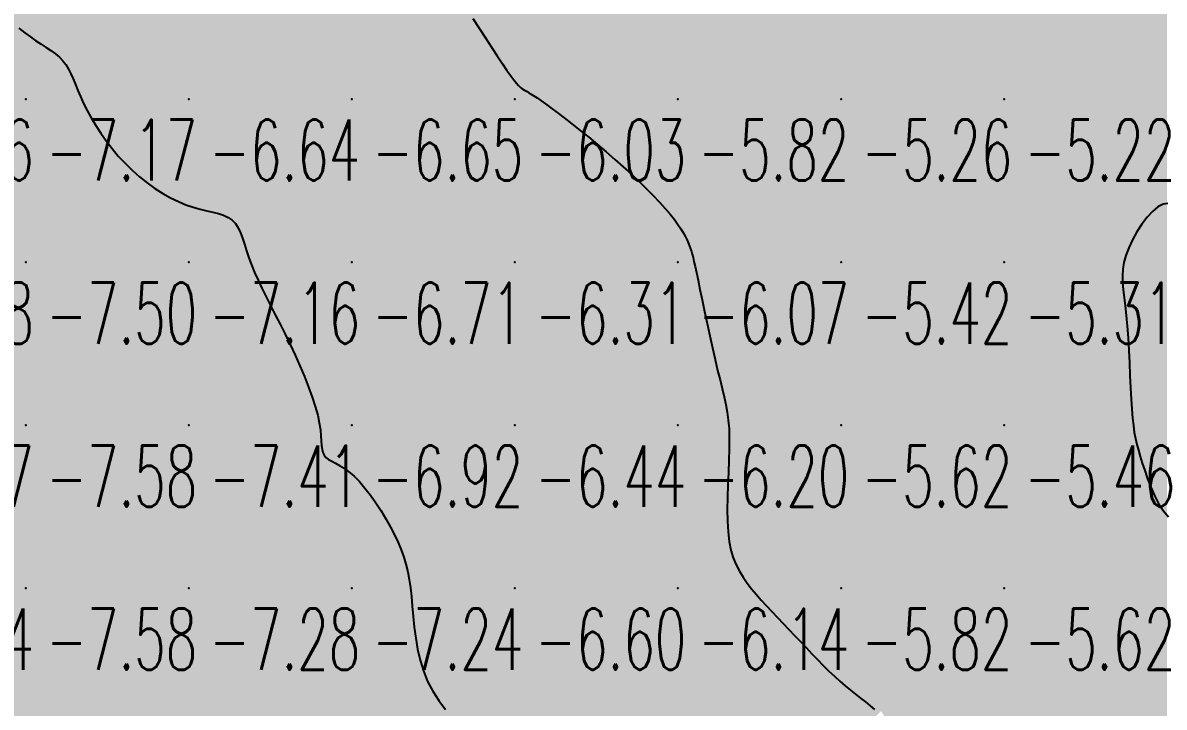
# Model space of a CAD drawing. Header units: millimetres. Extents: x 88261 to 90953, y 390274 to 392322.
# Drawn here: x 90120.1 to 90190.1, y 390659.9 to 390701.9 of the extents above; entities that cross this region are included whole.
import ezdxf
from ezdxf.enums import TextEntityAlignment as Align

# ---------------------------------------------------------------- set-up
doc = ezdxf.new("R2010")
doc.units = ezdxf.units.MM
doc.header["$LTSCALE"] = 25
for name, color, linetype in [('CN_03_00', 7, 'Continuous'), ('CN_04_00', 242, 'Continuous'), ('COTEAlt', 7, 'Continuous'), ('TN_COLORIAGE', 7, 'Continuous')]:
    doc.layers.add(name, color=color, linetype=linetype)
doc.styles.add('Simplex 1.0', font='Simplex.shx', dxfattribs={"width": 0.99, "height": 2.5})
doc.styles.get("Standard").update_dxf_attribs({"font": 'times.ttf'})

# ---------------------------------------------------------------- blocks, each defined once
blk = doc.blocks.new('COTE')
at = {"color": 0}
blk.add_point((0, 0), dxfattribs=at)
at = {"layer": 'COTEAlt'}
blk.add_attdef('ALT', text='', height=3.75, dxfattribs=at).set_placement((1.25, -1.25), align=Align.TOP_LEFT)

msp = doc.modelspace()

# ---------------------------------------------------------------- linework, layer by layer
at = {"layer": 'CN_03_00', "flags": 128}
for points, elevation in [([(90119.829, 390701.603), (90120.183, 390701.313), (90120.531, 390701.055), (90120.869, 390700.824), (90121.195, 390700.613), (90121.505, 390700.414), (90121.796, 390700.221), (90122.065, 390700.025), (90122.31, 390699.82), (90122.525, 390699.599), (90122.712, 390699.356), (90122.874, 390699.088), (90123.021, 390698.797), (90123.16, 390698.482), (90123.299, 390698.142), (90123.446, 390697.779), (90123.609, 390697.392), (90123.796, 390696.98), (90124.012, 390696.545), (90124.26, 390696.091), (90124.537, 390695.625), (90124.843, 390695.151), (90125.177, 390694.676), (90125.538, 390694.206), (90125.925, 390693.746), (90126.337, 390693.302), (90126.773, 390692.879), (90127.228, 390692.48), (90127.696, 390692.109), (90128.174, 390691.768), (90128.655, 390691.46), (90129.135, 390691.188), (90129.609, 390690.955), (90130.071, 390690.763), (90130.516, 390690.612), (90130.942, 390690.494), (90131.345, 390690.397), (90131.722, 390690.309), (90132.069, 390690.219), (90132.384, 390690.115), (90132.663, 390689.984), (90132.903, 390689.816), (90133.104, 390689.601), (90133.271, 390689.342), (90133.415, 390689.041), (90133.544, 390688.703), (90133.667, 390688.333), (90133.793, 390687.934), (90133.931, 390687.511), (90134.09, 390687.068), (90134.278, 390686.608), (90134.492, 390686.13), (90134.73, 390685.634), (90134.988, 390685.117), (90135.263, 390684.579), (90135.551, 390684.017), (90135.85, 390683.432), (90136.154, 390682.82), (90136.462, 390682.183), (90136.766, 390681.53), (90137.06, 390680.87), (90137.338, 390680.216), (90137.593, 390679.576), (90137.818, 390678.963), (90138.007, 390678.386), (90138.153, 390677.857), (90138.253, 390677.383), (90138.315, 390676.963), (90138.351, 390676.595), (90138.373, 390676.273), (90138.391, 390675.996), (90138.418, 390675.76), (90138.464, 390675.56), (90138.543, 390675.395), (90138.662, 390675.257), (90138.82, 390675.138), (90139.014, 390675.024), (90139.24, 390674.904), (90139.494, 390674.765), (90139.773, 390674.594), (90140.072, 390674.379), (90140.387, 390674.109), (90140.715, 390673.775), (90141.051, 390673.384), (90141.387, 390672.948), (90141.718, 390672.479), (90142.038, 390671.988), (90142.341, 390671.488), (90142.621, 390670.989), (90142.871, 390670.503), (90143.089, 390670.04), (90143.274, 390669.592), (90143.431, 390669.151), (90143.563, 390668.707), (90143.672, 390668.252), (90143.763, 390667.777), (90143.839, 390667.271), (90143.902, 390666.727), (90143.957, 390666.138), (90144.013, 390665.511), (90144.079, 390664.856), (90144.164, 390664.184), (90144.279, 390663.505), (90144.432, 390662.828), (90144.633, 390662.165), (90144.891, 390661.525), (90145.212, 390660.917), (90145.584, 390660.344), (90145.99, 390659.807)], -7), ([(90147.668, 390702.194), (90148.063, 390701.588), (90148.449, 390700.993), (90148.819, 390700.423), (90149.165, 390699.892), (90149.48, 390699.415), (90149.756, 390699.006), (90149.989, 390698.675), (90150.182, 390698.415), (90150.342, 390698.217), (90150.476, 390698.068), (90150.591, 390697.959), (90150.694, 390697.878), (90150.79, 390697.815), (90150.887, 390697.76), (90150.991, 390697.702), (90151.109, 390697.634), (90151.247, 390697.552), (90151.411, 390697.448), (90151.607, 390697.319), (90151.842, 390697.157), (90152.122, 390696.958), (90152.453, 390696.715), (90152.839, 390696.425), (90153.273, 390696.093), (90153.746, 390695.723), (90154.249, 390695.323), (90154.773, 390694.899), (90155.309, 390694.457), (90155.847, 390694.003), (90156.379, 390693.543), (90156.896, 390693.084), (90157.394, 390692.628), (90157.868, 390692.181), (90158.316, 390691.744), (90158.734, 390691.322), (90159.117, 390690.919), (90159.463, 390690.537), (90159.767, 390690.18), (90160.027, 390689.851), (90160.246, 390689.55), (90160.43, 390689.274), (90160.581, 390689.021), (90160.705, 390688.791), (90160.806, 390688.582), (90160.889, 390688.392), (90160.957, 390688.219), (90161.016, 390688.06), (90161.069, 390687.901), (90161.12, 390687.729), (90161.173, 390687.527), (90161.232, 390687.282), (90161.3, 390686.977), (90161.382, 390686.599), (90161.48, 390686.132), (90161.598, 390685.567), (90161.733, 390684.921), (90161.882, 390684.216), (90162.039, 390683.475), (90162.202, 390682.72), (90162.366, 390681.975), (90162.527, 390681.261), (90162.683, 390680.602), (90162.828, 390680.012), (90162.961, 390679.48), (90163.081, 390678.987), (90163.184, 390678.514), (90163.269, 390678.042), (90163.335, 390677.552), (90163.379, 390677.025), (90163.399, 390676.442), (90163.396, 390675.791), (90163.375, 390675.083), (90163.344, 390674.338), (90163.312, 390673.573), (90163.285, 390672.807), (90163.272, 390672.059), (90163.281, 390671.346), (90163.319, 390670.688), (90163.393, 390670.098), (90163.501, 390669.571), (90163.643, 390669.098), (90163.814, 390668.669), (90164.014, 390668.275), (90164.239, 390667.907), (90164.488, 390667.555), (90164.758, 390667.21), (90165.047, 390666.863), (90165.352, 390666.513), (90165.672, 390666.161), (90166.003, 390665.805), (90166.344, 390665.445), (90166.691, 390665.082), (90167.044, 390664.715), (90167.399, 390664.344), (90167.755, 390663.97), (90168.11, 390663.595), (90168.464, 390663.223), (90168.815, 390662.857), (90169.163, 390662.502), (90169.508, 390662.159), (90169.848, 390661.834), (90170.182, 390661.529), (90170.511, 390661.247), (90170.832, 390660.984), (90171.145, 390660.735), (90171.45, 390660.497), (90171.746, 390660.263), (90172.032, 390660.03), (90172.307, 390659.793)], -6)]:
    msp.add_lwpolyline(points, dxfattribs=dict(at, elevation=elevation))
at = {"layer": 'CN_04_00', "elevation": -5, "flags": 128}
msp.add_lwpolyline([(90190.303, 390690.844), (90190.005, 390690.795), (90189.687, 390690.627), (90189.357, 390690.354), (90189.025, 390689.995), (90188.702, 390689.573), (90188.399, 390689.107), (90188.127, 390688.619), (90187.896, 390688.128), (90187.716, 390687.656), (90187.596, 390687.217), (90187.529, 390686.802), (90187.507, 390686.396), (90187.52, 390685.983), (90187.559, 390685.55), (90187.616, 390685.081), (90187.682, 390684.56), (90187.746, 390683.973), (90187.803, 390683.311), (90187.852, 390682.589), (90187.895, 390681.83), (90187.934, 390681.054), (90187.97, 390680.283), (90188.006, 390679.539), (90188.043, 390678.843), (90188.082, 390678.218), (90188.127, 390677.677), (90188.178, 390677.21), (90188.237, 390676.798), (90188.307, 390676.422), (90188.389, 390676.064), (90188.485, 390675.705), (90188.596, 390675.328), (90188.725, 390674.913), (90188.874, 390674.449), (90189.045, 390673.949), (90189.241, 390673.434), (90189.465, 390672.923), (90189.719, 390672.437), (90190.006, 390671.996), (90190.33, 390671.619)], dxfattribs=at)
at = {"layer": 'TN_COLORIAGE', "color": 151}
for points in [[(90120.249, 390700.948, -6.714), (90117.242, 390704.232, -6.714), (90120.249, 390707.239, -6.714)], [(90120.249, 390700.948, -6.524), (90122.861, 390699.852, -6.524), (90120.249, 390707.239, -6.524), (90130.249, 390707.239, -6.524)], [(90123.458, 390697.239, -6.524), (90122.861, 390699.852, -6.524), (90130.249, 390697.239, -6.524), (90130.249, 390707.239, -6.524)], [(90130.249, 390707.239, -6.221), (90130.249, 390697.239, -6.221), (90140.249, 390707.239, -6.221)], [(90130.249, 390697.239, -6.221), (90140.249, 390697.239, -6.221), (90140.249, 390707.239, -6.221)], [(90140.249, 390697.239, -6), (90146.735, 390703.726, -6), (90140.249, 390707.239, -6), (90144.101, 390707.239, -6)], [(90140.249, 390697.239, -6), (90146.735, 390703.726, -6), (90150.249, 390697.239, -6), (90150.249, 390698.128, -6)], [(90150.807, 390697.798, -6.034), (90150.249, 390698.128, -6.034), (90150.249, 390697.239, -6.034)], [(90150.807, 390697.798, -6.034), (90151.842, 390697.239, -6.034), (90150.249, 390697.239, -6.034)], [(90123.458, 390697.239, -6.644), (90126.079, 390693.07, -6.644), (90130.249, 390697.239, -6.644)], [(90130.249, 390690.291, -6.644), (90126.079, 390693.07, -6.644), (90130.249, 390697.239, -6.644)], [(90133.351, 390690.341, -6.644), (90130.249, 390690.291, -6.644), (90140.249, 390697.239, -6.644), (90130.249, 390697.239, -6.644)], [(90133.768, 390687.239, -6.652), (90133.351, 390690.341, -6.652), (90140.249, 390687.239, -6.652), (90140.249, 390697.239, -6.652)], [(90140.249, 390697.239, -6.034), (90140.249, 390687.239, -6.034), (90150.249, 390697.239, -6.034)], [(90140.249, 390687.239, -6.034), (90150.249, 390687.239, -6.034), (90150.249, 390697.239, -6.034)], [(90150.249, 390687.239, -6), (90156.546, 390693.536, -6), (90150.249, 390697.239, -6), (90151.842, 390697.239, -6)], [(90150.249, 390687.239, -6), (90156.546, 390693.536, -6), (90160.249, 390687.239, -6), (90160.249, 390689.874, -6)], [(90161.059, 390688.05, -6.065), (90160.249, 390689.874, -6.065), (90160.249, 390687.239, -6.065)], [(90161.059, 390688.05, -6.065), (90161.257, 390687.239, -6.065), (90160.249, 390687.239, -6.065)], [(90133.768, 390687.239, -6.712), (90136.12, 390683.11, -6.712), (90140.249, 390687.239, -6.712)], [(90138.679, 390677.239, -6.712), (90136.12, 390683.11, -6.712), (90140.249, 390677.239, -6.712), (90140.249, 390687.239, -6.712)], [(90140.249, 390687.239, -6.309), (90140.249, 390677.239, -6.309), (90150.249, 390687.239, -6.309)], [(90140.249, 390677.239, -6.309), (90150.249, 390677.239, -6.309), (90150.249, 390687.239, -6.309)], [(90150.249, 390677.239, -6.065), (90160.249, 390677.239, -6.065), (90160.249, 390687.239, -6.065)], [(90150.249, 390687.239, -6.065), (90150.249, 390677.239, -6.065), (90160.249, 390687.239, -6.065)], [(90160.249, 390677.239, -6), (90162.792, 390679.783, -6), (90160.249, 390687.239, -6), (90161.257, 390687.239, -6)], [(90162.792, 390679.783, -6.198), (90163.671, 390677.239, -6.198), (90160.249, 390677.239, -6.198)], [(90138.082, 390675.073, -6.924), (90138.679, 390677.239, -6.924), (90140.249, 390677.239, -6.924)], [(90140.249, 390674.837, -6.924), (90138.082, 390675.073, -6.924), (90140.249, 390677.239, -6.924)], [(90140.249, 390674.837, -6.436), (90143.246, 390670.236, -6.436), (90140.249, 390677.239, -6.436), (90150.249, 390677.239, -6.436)], [(90143.997, 390667.239, -6.436), (90143.246, 390670.236, -6.436), (90150.249, 390667.239, -6.436), (90150.249, 390677.239, -6.436)], [(90150.249, 390667.239, -6.198), (90160.249, 390667.239, -6.198), (90160.249, 390677.239, -6.198)], [(90150.249, 390677.239, -6.198), (90150.249, 390667.239, -6.198), (90160.249, 390677.239, -6.198)], [(90160.249, 390677.239, -6), (90163.671, 390677.239, -6), (90160.249, 390667.239, -6), (90162.922, 390669.912, -6)], [(90162.922, 390669.912, -6.139), (90164.557, 390667.239, -6.139), (90160.249, 390667.239, -6.139)], [(90143.997, 390667.239, -6.598), (90144.177, 390661.168, -6.598), (90150.249, 390667.239, -6.598)], [(90148.64, 390657.239, -6.598), (90144.177, 390661.168, -6.598), (90150.249, 390657.239, -6.598), (90150.249, 390667.239, -6.598)], [(90150.249, 390657.239, -6.139), (90160.249, 390657.239, -6.139), (90160.249, 390667.239, -6.139)], [(90150.249, 390667.239, -6.139), (90150.249, 390657.239, -6.139), (90160.249, 390667.239, -6.139)], [(90160.249, 390657.239, -6), (90167.398, 390664.388, -6), (90160.249, 390667.239, -6), (90164.557, 390667.239, -6)], [(90160.249, 390657.239, -6), (90167.398, 390664.388, -6), (90170.249, 390657.239, -6), (90170.249, 390661.274, -6)], [(90172.702, 390659.692, -6.124), (90170.249, 390661.274, -6.124), (90170.249, 390657.239, -6.124)]]:
    msp.add_solid(points, dxfattribs=at)
at = {"layer": 'TN_COLORIAGE', "color": 141}
for points in [[(90150.249, 390698.128, -5.647), (90146.735, 390703.726, -5.647), (90150.249, 390707.239, -5.647)], [(90150.249, 390698.128, -5.418), (90150.807, 390697.798, -5.418), (90150.249, 390707.239, -5.418), (90160.249, 390707.239, -5.418)], [(90151.842, 390697.239, -5.418), (90150.807, 390697.798, -5.418), (90160.249, 390697.239, -5.418), (90160.249, 390707.239, -5.418)], [(90160.249, 390697.239, -5.018), (90170.249, 390697.239, -5.018), (90170.249, 390707.239, -5.018)], [(90160.249, 390707.239, -5.018), (90160.249, 390697.239, -5.018), (90170.249, 390707.239, -5.018)], [(90170.249, 390697.239, -5.561), (90180.249, 390697.239, -5.561), (90180.249, 390707.239, -5.561)], [(90170.249, 390707.239, -5.561), (90170.249, 390697.239, -5.561), (90180.249, 390707.239, -5.561)], [(90180.249, 390697.239, -5.426), (90190.249, 390697.239, -5.426), (90190.249, 390707.239, -5.426)], [(90180.249, 390707.239, -5.426), (90180.249, 390697.239, -5.426), (90190.249, 390707.239, -5.426)], [(90151.842, 390697.239, -5.818), (90156.546, 390693.536, -5.818), (90160.249, 390697.239, -5.818)], [(90160.249, 390689.874, -5.818), (90156.546, 390693.536, -5.818), (90160.249, 390697.239, -5.818)], [(90160.249, 390689.874, -5.263), (90161.059, 390688.05, -5.263), (90160.249, 390697.239, -5.263), (90170.249, 390697.239, -5.263)], [(90161.257, 390687.239, -5.263), (90161.059, 390688.05, -5.263), (90170.249, 390687.239, -5.263), (90170.249, 390697.239, -5.263)], [(90170.249, 390687.239, -5.225), (90180.249, 390687.239, -5.225), (90180.249, 390697.239, -5.225)], [(90170.249, 390697.239, -5.225), (90170.249, 390687.239, -5.225), (90180.249, 390697.239, -5.225)], [(90180.249, 390687.239, -5), (90187.05, 390687.239, -5), (90190.249, 390697.239, -5), (90190.249, 390692.139, -5)], [(90180.249, 390697.239, -5.15), (90180.249, 390687.239, -5.15), (90190.249, 390697.239, -5.15)], [(90161.257, 390687.239, -5.421), (90162.792, 390679.783, -5.421), (90170.249, 390687.239, -5.421)], [(90163.671, 390677.239, -5.421), (90162.792, 390679.783, -5.421), (90170.249, 390677.239, -5.421), (90170.249, 390687.239, -5.421)], [(90170.249, 390677.239, -5.305), (90180.249, 390677.239, -5.305), (90180.249, 390687.239, -5.305)], [(90170.249, 390687.239, -5.305), (90170.249, 390677.239, -5.305), (90180.249, 390687.239, -5.305)], [(90180.249, 390677.239, -5), (90187.849, 390684.84, -5), (90180.249, 390687.239, -5), (90187.05, 390687.239, -5)], [(90187.849, 390684.84, -5.455), (90188.032, 390677.239, -5.455), (90180.249, 390677.239, -5.455)], [(90164.557, 390667.239, -5.62), (90162.922, 390669.912, -5.62), (90170.249, 390667.239, -5.62), (90170.249, 390677.239, -5.62)], [(90162.922, 390669.912, -5.62), (90163.671, 390677.239, -5.62), (90170.249, 390677.239, -5.62)], [(90170.249, 390667.239, -5.455), (90180.249, 390667.239, -5.455), (90180.249, 390677.239, -5.455)], [(90170.249, 390677.239, -5.455), (90170.249, 390667.239, -5.455), (90180.249, 390677.239, -5.455)], [(90180.249, 390667.239, -5), (90188.518, 390675.508, -5), (90180.249, 390677.239, -5), (90188.032, 390677.239, -5)], [(90180.249, 390667.239, -5), (90188.518, 390675.508, -5), (90190.249, 390667.239, -5), (90190.249, 390670.207, -5)], [(90164.557, 390667.239, -5.817), (90167.398, 390664.388, -5.817), (90170.249, 390667.239, -5.817)], [(90170.249, 390661.274, -5.817), (90167.398, 390664.388, -5.817), (90170.249, 390667.239, -5.817)], [(90170.249, 390661.274, -5.619), (90172.702, 390659.692, -5.619), (90170.249, 390667.239, -5.619), (90180.249, 390667.239, -5.619)], [(90174.365, 390657.239, -5.619), (90172.702, 390659.692, -5.619), (90180.249, 390657.239, -5.619), (90180.249, 390667.239, -5.619)], [(90180.249, 390657.239, -5.055), (90190.249, 390657.239, -5.055), (90190.249, 390667.239, -5.055)], [(90180.249, 390667.239, -5.055), (90180.249, 390657.239, -5.055), (90190.249, 390667.239, -5.055)]]:
    msp.add_solid(points, dxfattribs=at)
at = {"layer": 'TN_COLORIAGE', "color": 161}
for points in [[(90110.249, 390697.239, -7), (90117.242, 390704.232, -7), (90120.249, 390697.239, -7), (90120.249, 390700.948, -7)], [(90122.861, 390699.852, -7.168), (90120.249, 390700.948, -7.168), (90120.249, 390697.239, -7.168)], [(90122.861, 390699.852, -7.168), (90123.458, 390697.239, -7.168), (90120.249, 390697.239, -7.168)], [(90110.249, 390697.239, -7.168), (90110.249, 390687.239, -7.168), (90120.249, 390697.239, -7.168)], [(90110.249, 390687.239, -7.168), (90120.249, 390687.239, -7.168), (90120.249, 390697.239, -7.168)], [(90120.249, 390687.239, -7), (90126.079, 390693.07, -7), (90120.249, 390697.239, -7), (90123.458, 390697.239, -7)], [(90120.249, 390687.239, -7), (90126.079, 390693.07, -7), (90130.249, 390687.239, -7), (90130.249, 390690.291, -7)], [(90130.249, 390690.291, -7.157), (90133.351, 390690.341, -7.157), (90130.249, 390687.239, -7.157)], [(90133.351, 390690.341, -7.157), (90133.768, 390687.239, -7.157), (90130.249, 390687.239, -7.157)], [(90110.249, 390686.06, -7.498), (90112.731, 390679.721, -7.498), (90110.249, 390687.239, -7.498), (90120.249, 390687.239, -7.498)], [(90113.085, 390677.239, -7.498), (90112.731, 390679.721, -7.498), (90120.249, 390677.239, -7.498), (90120.249, 390687.239, -7.498)], [(90120.249, 390687.239, -7.157), (90120.249, 390677.239, -7.157), (90130.249, 390687.239, -7.157)], [(90120.249, 390677.239, -7.157), (90130.249, 390677.239, -7.157), (90130.249, 390687.239, -7.157)], [(90130.249, 390677.239, -7), (90136.12, 390683.11, -7), (90130.249, 390687.239, -7), (90133.768, 390687.239, -7)], [(90136.12, 390683.11, -7.41), (90138.679, 390677.239, -7.41), (90130.249, 390677.239, -7.41)], [(90113.085, 390677.239, -7.582), (90113.888, 390670.879, -7.582), (90120.249, 390677.239, -7.582)], [(90113.888, 390670.879, -7.576), (90113.854, 390667.239, -7.576), (90120.249, 390677.239, -7.576), (90120.249, 390667.239, -7.576)], [(90120.249, 390677.239, -7.41), (90120.249, 390667.239, -7.41), (90130.249, 390677.239, -7.41)], [(90120.249, 390667.239, -7.41), (90130.249, 390667.239, -7.41), (90130.249, 390677.239, -7.41)], [(90130.249, 390677.239, -7), (90138.679, 390677.239, -7), (90130.249, 390667.239, -7), (90138.082, 390675.073, -7)], [(90130.249, 390667.239, -7), (90138.082, 390675.073, -7), (90140.249, 390667.239, -7), (90140.249, 390674.837, -7)], [(90143.246, 390670.236, -7.241), (90140.249, 390674.837, -7.241), (90140.249, 390667.239, -7.241)], [(90143.246, 390670.236, -7.241), (90143.997, 390667.239, -7.241), (90140.249, 390667.239, -7.241)], [(90113.854, 390667.239, -7.576), (90114.588, 390661.579, -7.576), (90120.249, 390667.239, -7.576)], [(90116.837, 390657.239, -7.576), (90114.588, 390661.579, -7.576), (90120.249, 390657.239, -7.576), (90120.249, 390667.239, -7.576)], [(90120.249, 390667.239, -7.276), (90120.249, 390657.239, -7.276), (90130.249, 390667.239, -7.276)], [(90120.249, 390657.239, -7.276), (90130.249, 390657.239, -7.276), (90130.249, 390667.239, -7.276)], [(90130.249, 390667.239, -7.241), (90130.249, 390657.239, -7.241), (90140.249, 390667.239, -7.241)], [(90130.249, 390657.239, -7.241), (90140.249, 390657.239, -7.241), (90140.249, 390667.239, -7.241)], [(90140.249, 390657.239, -7), (90144.177, 390661.168, -7), (90140.249, 390667.239, -7), (90143.997, 390667.239, -7)], [(90144.177, 390661.168, -7.26), (90148.64, 390657.239, -7.26), (90140.249, 390657.239, -7.26)]]:
    msp.add_solid(points, dxfattribs=at)
at = {"layer": 'TN_COLORIAGE', "color": 131}
for points in [[(90190.249, 390692.139, -4.856), (90187.05, 390687.239, -4.856), (90190.249, 390687.239, -4.856)], [(90187.05, 390687.239, -4.856), (90187.849, 390684.84, -4.856), (90190.249, 390687.239, -4.856)], [(90188.032, 390677.239, -4.856), (90187.849, 390684.84, -4.856), (90190.249, 390677.239, -4.856), (90190.249, 390687.239, -4.856)], [(90188.032, 390677.239, -4.87), (90188.518, 390675.508, -4.87), (90190.249, 390677.239, -4.87)], [(90190.249, 390670.207, -4.87), (90188.518, 390675.508, -4.87), (90190.249, 390677.239, -4.87)]]:
    msp.add_solid(points, dxfattribs=at)

# ---------------------------------------------------------------- block references
at = {"layer": 'COTEAlt'}
ref = msp.add_blockref('COTE', (90110.249, 390697.239), dxfattribs=at)
ref.add_attrib('ALT', '-7.66', dxfattribs={"height": 3.75, "style": 'Simplex 1.0', "width": 0.6}).set_placement((90111.499, 390695.989), align=Align.TOP_LEFT)
ref = msp.add_blockref('COTE', (90120.249, 390697.239), dxfattribs=at)
ref.add_attrib('ALT', '-7.17', dxfattribs={"height": 3.75, "style": 'Simplex 1.0', "width": 0.6}).set_placement((90121.499, 390695.989), align=Align.TOP_LEFT)
ref = msp.add_blockref('COTE', (90130.249, 390697.239), dxfattribs=at)
ref.add_attrib('ALT', '-6.64', dxfattribs={"height": 3.75, "style": 'Simplex 1.0', "width": 0.6}).set_placement((90131.499, 390695.989), align=Align.TOP_LEFT)
ref = msp.add_blockref('COTE', (90140.249, 390697.239), dxfattribs=at)
ref.add_attrib('ALT', '-6.65', dxfattribs={"height": 3.75, "style": 'Simplex 1.0', "width": 0.6}).set_placement((90141.499, 390695.989), align=Align.TOP_LEFT)
ref = msp.add_blockref('COTE', (90150.249, 390697.239), dxfattribs=at)
ref.add_attrib('ALT', '-6.03', dxfattribs={"height": 3.75, "style": 'Simplex 1.0', "width": 0.6}).set_placement((90151.499, 390695.989), align=Align.TOP_LEFT)
ref = msp.add_blockref('COTE', (90160.249, 390697.239), dxfattribs=at)
ref.add_attrib('ALT', '-5.82', dxfattribs={"height": 3.75, "style": 'Simplex 1.0', "width": 0.6}).set_placement((90161.499, 390695.989), align=Align.TOP_LEFT)
ref = msp.add_blockref('COTE', (90170.249, 390697.239), dxfattribs=at)
ref.add_attrib('ALT', '-5.26', dxfattribs={"height": 3.75, "style": 'Simplex 1.0', "width": 0.6}).set_placement((90171.499, 390695.989), align=Align.TOP_LEFT)
ref = msp.add_blockref('COTE', (90180.249, 390697.239), dxfattribs=at)
ref.add_attrib('ALT', '-5.22', dxfattribs={"height": 3.75, "style": 'Simplex 1.0', "width": 0.6}).set_placement((90181.499, 390695.989), align=Align.TOP_LEFT)
ref = msp.add_blockref('COTE', (90110.249, 390687.239), dxfattribs=at)
ref.add_attrib('ALT', '-7.98', dxfattribs={"height": 3.75, "style": 'Simplex 1.0', "width": 0.6}).set_placement((90111.499, 390685.989), align=Align.TOP_LEFT)
ref = msp.add_blockref('COTE', (90120.249, 390687.239), dxfattribs=at)
ref.add_attrib('ALT', '-7.50', dxfattribs={"height": 3.75, "style": 'Simplex 1.0', "width": 0.6}).set_placement((90121.499, 390685.989), align=Align.TOP_LEFT)
ref = msp.add_blockref('COTE', (90130.249, 390687.239), dxfattribs=at)
ref.add_attrib('ALT', '-7.16', dxfattribs={"height": 3.75, "style": 'Simplex 1.0', "width": 0.6}).set_placement((90131.499, 390685.989), align=Align.TOP_LEFT)
ref = msp.add_blockref('COTE', (90140.249, 390687.239), dxfattribs=at)
ref.add_attrib('ALT', '-6.71', dxfattribs={"height": 3.75, "style": 'Simplex 1.0', "width": 0.6}).set_placement((90141.499, 390685.989), align=Align.TOP_LEFT)
ref = msp.add_blockref('COTE', (90150.249, 390687.239), dxfattribs=at)
ref.add_attrib('ALT', '-6.31', dxfattribs={"height": 3.75, "style": 'Simplex 1.0', "width": 0.6}).set_placement((90151.499, 390685.989), align=Align.TOP_LEFT)
ref = msp.add_blockref('COTE', (90160.249, 390687.239), dxfattribs=at)
ref.add_attrib('ALT', '-6.07', dxfattribs={"height": 3.75, "style": 'Simplex 1.0', "width": 0.6}).set_placement((90161.499, 390685.989), align=Align.TOP_LEFT)
ref = msp.add_blockref('COTE', (90170.249, 390687.239), dxfattribs=at)
ref.add_attrib('ALT', '-5.42', dxfattribs={"height": 3.75, "style": 'Simplex 1.0', "width": 0.6}).set_placement((90171.499, 390685.989), align=Align.TOP_LEFT)
ref = msp.add_blockref('COTE', (90180.249, 390687.239), dxfattribs=at)
ref.add_attrib('ALT', '-5.31', dxfattribs={"height": 3.75, "style": 'Simplex 1.0', "width": 0.6}).set_placement((90181.499, 390685.989), align=Align.TOP_LEFT)
ref = msp.add_blockref('COTE', (90110.249, 390677.239), dxfattribs=at)
ref.add_attrib('ALT', '-8.17', dxfattribs={"height": 3.75, "style": 'Simplex 1.0', "width": 0.6}).set_placement((90111.499, 390675.989), align=Align.TOP_LEFT)
ref = msp.add_blockref('COTE', (90120.249, 390677.239), dxfattribs=at)
ref.add_attrib('ALT', '-7.58', dxfattribs={"height": 3.75, "style": 'Simplex 1.0', "width": 0.6}).set_placement((90121.499, 390675.989), align=Align.TOP_LEFT)
ref = msp.add_blockref('COTE', (90130.249, 390677.239), dxfattribs=at)
ref.add_attrib('ALT', '-7.41', dxfattribs={"height": 3.75, "style": 'Simplex 1.0', "width": 0.6}).set_placement((90131.499, 390675.989), align=Align.TOP_LEFT)
ref = msp.add_blockref('COTE', (90140.249, 390677.239), dxfattribs=at)
ref.add_attrib('ALT', '-6.92', dxfattribs={"height": 3.75, "style": 'Simplex 1.0', "width": 0.6}).set_placement((90141.499, 390675.989), align=Align.TOP_LEFT)
ref = msp.add_blockref('COTE', (90150.249, 390677.239), dxfattribs=at)
ref.add_attrib('ALT', '-6.44', dxfattribs={"height": 3.75, "style": 'Simplex 1.0', "width": 0.6}).set_placement((90151.499, 390675.989), align=Align.TOP_LEFT)
ref = msp.add_blockref('COTE', (90160.249, 390677.239), dxfattribs=at)
ref.add_attrib('ALT', '-6.20', dxfattribs={"height": 3.75, "style": 'Simplex 1.0', "width": 0.6}).set_placement((90161.499, 390675.989), align=Align.TOP_LEFT)
ref = msp.add_blockref('COTE', (90170.249, 390677.239), dxfattribs=at)
ref.add_attrib('ALT', '-5.62', dxfattribs={"height": 3.75, "style": 'Simplex 1.0', "width": 0.6}).set_placement((90171.499, 390675.989), align=Align.TOP_LEFT)
ref = msp.add_blockref('COTE', (90180.249, 390677.239), dxfattribs=at)
ref.add_attrib('ALT', '-5.46', dxfattribs={"height": 3.75, "style": 'Simplex 1.0', "width": 0.6}).set_placement((90181.499, 390675.989), align=Align.TOP_LEFT)
ref = msp.add_blockref('COTE', (90110.249, 390667.239), dxfattribs=at)
ref.add_attrib('ALT', '-8.24', dxfattribs={"height": 3.75, "style": 'Simplex 1.0', "width": 0.6}).set_placement((90111.499, 390665.989), align=Align.TOP_LEFT)
ref = msp.add_blockref('COTE', (90120.249, 390667.239), dxfattribs=at)
ref.add_attrib('ALT', '-7.58', dxfattribs={"height": 3.75, "style": 'Simplex 1.0', "width": 0.6}).set_placement((90121.499, 390665.989), align=Align.TOP_LEFT)
ref = msp.add_blockref('COTE', (90130.249, 390667.239), dxfattribs=at)
ref.add_attrib('ALT', '-7.28', dxfattribs={"height": 3.75, "style": 'Simplex 1.0', "width": 0.6}).set_placement((90131.499, 390665.989), align=Align.TOP_LEFT)
ref = msp.add_blockref('COTE', (90140.249, 390667.239), dxfattribs=at)
ref.add_attrib('ALT', '-7.24', dxfattribs={"height": 3.75, "style": 'Simplex 1.0', "width": 0.6}).set_placement((90141.499, 390665.989), align=Align.TOP_LEFT)
ref = msp.add_blockref('COTE', (90150.249, 390667.239), dxfattribs=at)
ref.add_attrib('ALT', '-6.60', dxfattribs={"height": 3.75, "style": 'Simplex 1.0', "width": 0.6}).set_placement((90151.499, 390665.989), align=Align.TOP_LEFT)
ref = msp.add_blockref('COTE', (90160.249, 390667.239), dxfattribs=at)
ref.add_attrib('ALT', '-6.14', dxfattribs={"height": 3.75, "style": 'Simplex 1.0', "width": 0.6}).set_placement((90161.499, 390665.989), align=Align.TOP_LEFT)
ref = msp.add_blockref('COTE', (90170.249, 390667.239), dxfattribs=at)
ref.add_attrib('ALT', '-5.82', dxfattribs={"height": 3.75, "style": 'Simplex 1.0', "width": 0.6}).set_placement((90171.499, 390665.989), align=Align.TOP_LEFT)
ref = msp.add_blockref('COTE', (90180.249, 390667.239), dxfattribs=at)
ref.add_attrib('ALT', '-5.62', dxfattribs={"height": 3.75, "style": 'Simplex 1.0', "width": 0.6}).set_placement((90181.499, 390665.989), align=Align.TOP_LEFT)

doc.saveas('drawing.dxf')
